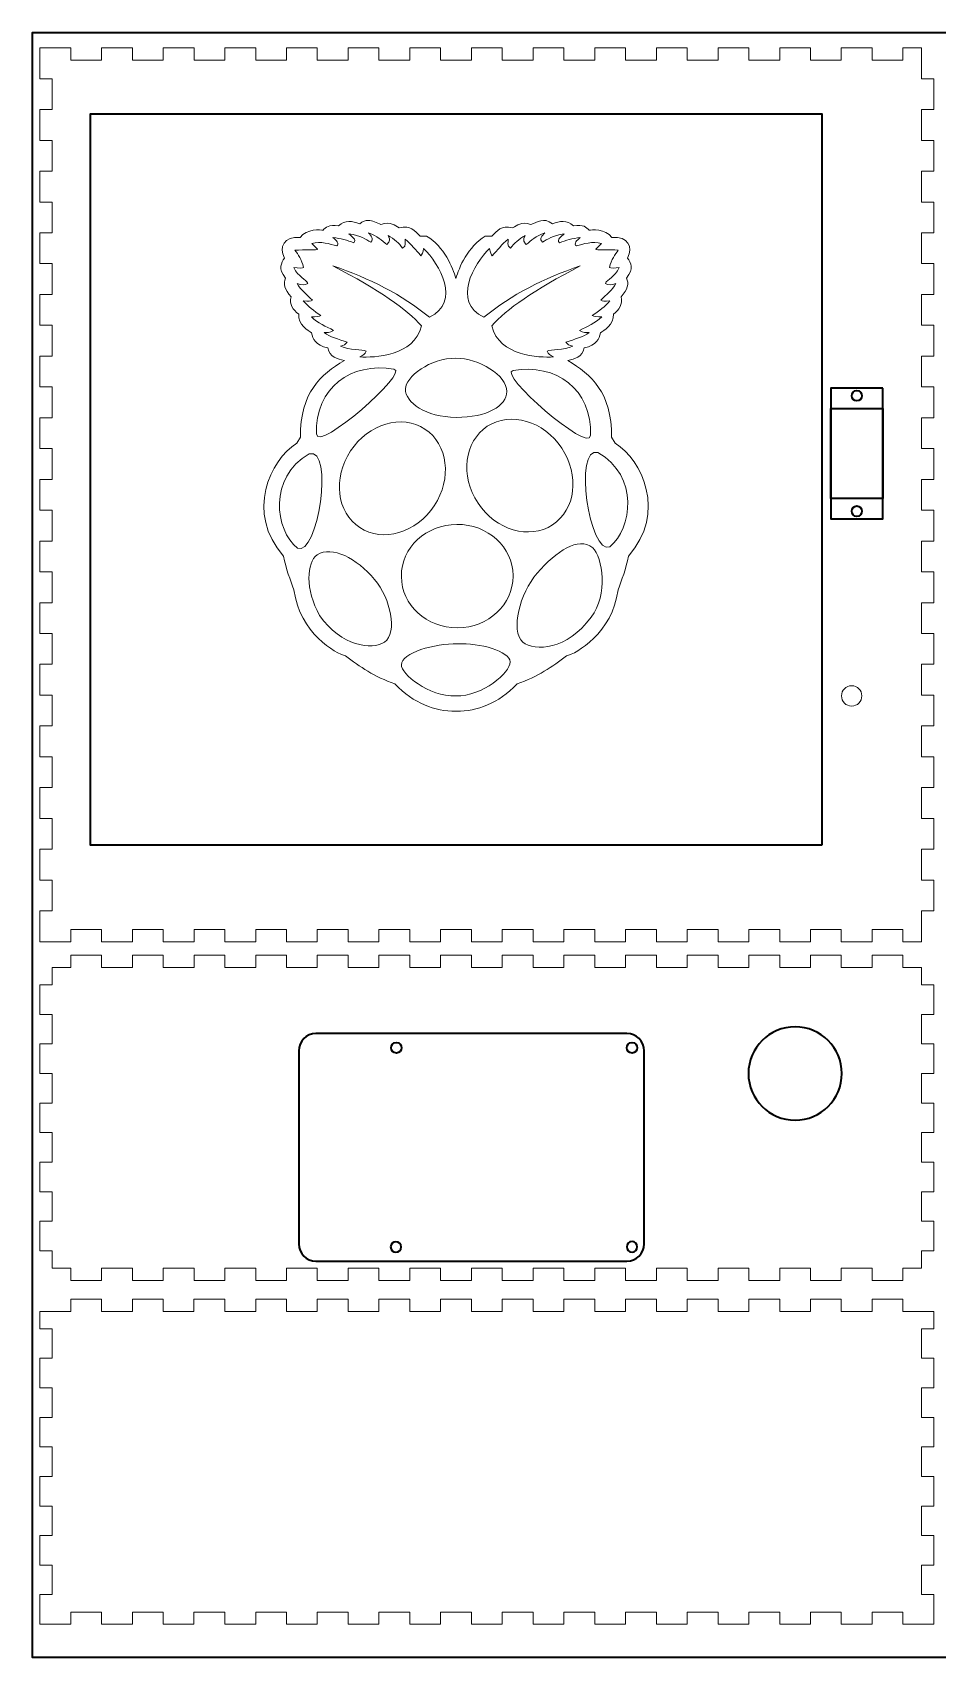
# Model space of a CAD drawing. Header units: inches. Extents: x 3 to 453, y -401 to -1.
# Drawn here: x 3 to 225.7, y -400.8 to -0.8 of the extents above; entities that cross this region are included whole.
import ezdxf

# ---------------------------------------------------------------- set-up
doc = ezdxf.new("R2010")
doc.units = ezdxf.units.IN
doc.header["$MEASUREMENT"] = 0
doc.layers.add('Layer 1', color=7, linetype='Continuous')

# ---------------------------------------------------------------- blocks, each defined once
blk = doc.blocks.new('block 3')
at = {"layer": 'Layer 1', "color": 1, "lineweight": 9}
for points, knots in [([(85.52, -47.01), (84.91, -47.03), (84.25, -47.25), (83.5, -47.84), (81.67, -47.14), (79.9, -46.89), (78.31, -48.33), (75.86, -48.01), (75.07, -48.67), (74.46, -49.43), (73.93, -49.41), (70.44, -48.88), (68.85, -51.25), (64.83, -50.79), (63.56, -53.63), (65, -56.27), (64.18, -57.54), (63.33, -58.79), (65.25, -61.21), (64.57, -62.55), (64.99, -64.02), (66.59, -65.79), (66.16, -67.68), (67, -69.02), (68.48, -70.06), (68.2, -72.65), (70.85, -74.16), (71.65, -74.7), (71.95, -76.21), (72.59, -77.63), (75.62, -78.42), (76.12, -80.68), (77.95, -81.06), (79.71, -81.53), (73.87, -84.93), (68.87, -89.39), (68.9, -100.34), (68.9, -100.34), (68.04, -101.86), (68.04, -101.86), (61.36, -105.93), (55.34, -119), (64.75, -129.63), (65.37, -132.96), (66.4, -135.35), (67.32, -137.99), (68.69, -148.65), (77.65, -153.63), (80.01, -154.23), (83.48, -156.86), (87.16, -159.37), (92.16, -161.12), (96.86, -165.98), (101.96, -167.82), (107.09, -167.82), (107.16, -167.82), (107.24, -167.82), (107.31, -167.82), (112.43, -167.82), (117.54, -165.97), (122.24, -161.12), (127.23, -159.37), (130.92, -156.86), (134.38, -154.23), (136.75, -153.63), (145.71, -148.65), (147.07, -137.99), (147.99, -135.35), (149.02, -132.96), (149.64, -129.63), (159.05, -119), (153.04, -105.92), (146.34, -101.86), (146.34, -101.86), (145.49, -100.34), (145.49, -100.34), (145.53, -89.39), (140.52, -84.93), (134.69, -81.53), (136.45, -81.06), (138.27, -80.67), (138.77, -78.42), (141.8, -77.64), (142.43, -76.21), (142.74, -74.7), (143.53, -74.17), (146.19, -72.65), (145.92, -70.06), (147.41, -69.02), (148.23, -67.68), (147.81, -65.79), (149.41, -64.02), (149.83, -62.55), (149.14, -61.21), (151.06, -58.79), (150.22, -57.53), (149.4, -56.27), (150.83, -53.61), (149.57, -50.79), (145.55, -51.25), (143.95, -48.88), (140.47, -49.41), (139.93, -49.43), (139.33, -48.66), (138.53, -48.01), (136.07, -48.33), (134.5, -46.89), (132.73, -47.14), (130.9, -47.84), (128.73, -46.13), (127.28, -47.51), (125.64, -48.02), (123.02, -47.16), (122.41, -48.34), (121.12, -48.82), (118.26, -48.21), (117.39, -49.53), (116.01, -50.92), (116.01, -50.92), (114.41, -50.89), (114.41, -50.89), (110.09, -53.43), (107.94, -58.62), (107.18, -61.29), (106.42, -58.62), (104.28, -53.44), (99.95, -50.89), (99.95, -50.89), (98.36, -50.92), (98.36, -50.92), (96.98, -49.53), (96.11, -48.21), (93.24, -48.82), (91.95, -48.34), (91.35, -47.16), (88.72, -48.02), (87.66, -47.67), (86.68, -46.96), (85.52, -47.01), (85.52, -47.01), (85.52, -47.01), (85.52, -47.01)], [0, 0, 0, 0, 1, 1, 1, 2, 2, 2, 3, 3, 3, 4, 4, 4, 5, 5, 5, 6, 6, 6, 7, 7, 7, 8, 8, 8, 9, 9, 9, 10, 10, 10, 11, 11, 11, 12, 12, 12, 13, 13, 13, 14, 14, 14, 15, 15, 15, 16, 16, 16, 17, 17, 17, 18, 18, 18, 19, 19, 19, 20, 20, 20, 21, 21, 21, 22, 22, 22, 23, 23, 23, 24, 24, 24, 25, 25, 25, 26, 26, 26, 27, 27, 27, 28, 28, 28, 29, 29, 29, 30, 30, 30, 31, 31, 31, 32, 32, 32, 33, 33, 33, 34, 34, 34, 35, 35, 35, 36, 36, 36, 37, 37, 37, 38, 38, 38, 39, 39, 39, 40, 40, 40, 41, 41, 41, 42, 42, 42, 43, 43, 43, 44, 44, 44, 45, 45, 45, 46, 46, 46, 47, 47, 47, 47]), ([(76.91, -58.21), (88.37, -64.12), (95.05, -68.91), (98.7, -72.98), (96.83, -80.48), (87.06, -80.82), (83.5, -80.61), (84.23, -80.27), (84.84, -79.87), (85.06, -79.24), (84.16, -78.6), (80.99, -79.17), (78.77, -77.93), (79.63, -77.75), (80.02, -77.58), (80.42, -76.95), (78.33, -76.28), (76.08, -75.7), (74.75, -74.6), (75.45, -74.62), (76.13, -74.76), (77.06, -74.11), (75.18, -73.1), (73.18, -72.29), (71.63, -70.76), (72.6, -70.73), (73.64, -70.74), (73.94, -70.39), (72.22, -69.32), (70.78, -68.14), (69.58, -66.85), (70.93, -67.01), (71.5, -66.87), (71.84, -66.64), (70.54, -65.31), (68.9, -64.18), (68.12, -62.55), (69.13, -62.9), (70.05, -63.03), (70.71, -62.52), (70.27, -61.52), (68.38, -60.94), (67.29, -58.61), (68.36, -58.71), (69.48, -58.85), (69.7, -58.61), (69.21, -56.6), (68.37, -55.48), (67.53, -54.31), (69.81, -54.27), (73.24, -54.32), (73.1, -54.13), (73.1, -54.13), (71.69, -52.69), (71.69, -52.69), (73.91, -52.09), (76.17, -52.79), (77.83, -53.3), (78.56, -52.71), (77.81, -51.98), (76.91, -51.22), (78.79, -51.47), (80.5, -51.91), (82.04, -52.51), (82.86, -51.76), (81.5, -51.01), (80.85, -50.28), (83.76, -50.83), (84.99, -51.61), (86.22, -52.38), (87.11, -51.53), (86.27, -50.81), (85.67, -50.07), (87.86, -50.88), (88.99, -51.93), (90.19, -52.97), (90.59, -52.42), (91.21, -52.02), (90.46, -50.7), (92.03, -51.6), (93.19, -52.66), (94.06, -53.84), (95.03, -53.23), (94.64, -52.39), (94.64, -51.62), (96.27, -52.94), (97.29, -54.34), (98.55, -55.7), (98.8, -55.51), (99.03, -54.89), (99.22, -53.9), (103.09, -57.65), (108.54, -67.09), (100.63, -70.83), (93.88, -65.29), (85.83, -61.24), (76.91, -58.21), (76.91, -58.21), (76.91, -58.21), (76.91, -58.21)], [0, 0, 0, 0, 1, 1, 1, 2, 2, 2, 3, 3, 3, 4, 4, 4, 5, 5, 5, 6, 6, 6, 7, 7, 7, 8, 8, 8, 9, 9, 9, 10, 10, 10, 11, 11, 11, 12, 12, 12, 13, 13, 13, 14, 14, 14, 15, 15, 15, 16, 16, 16, 17, 17, 17, 18, 18, 18, 19, 19, 19, 20, 20, 20, 21, 21, 21, 22, 22, 22, 23, 23, 23, 24, 24, 24, 25, 25, 25, 26, 26, 26, 27, 27, 27, 28, 28, 28, 29, 29, 29, 30, 30, 30, 31, 31, 31, 32, 32, 32, 33, 33, 33, 33]), ([(137.77, -58.21), (126.31, -64.12), (119.64, -68.91), (115.98, -72.98), (117.86, -80.48), (127.61, -80.82), (131.18, -80.61), (130.45, -80.27), (129.85, -79.87), (129.62, -79.24), (130.52, -78.6), (133.7, -79.17), (135.91, -77.93), (135.06, -77.75), (134.66, -77.58), (134.26, -76.95), (136.35, -76.28), (138.6, -75.7), (139.93, -74.6), (139.21, -74.62), (138.55, -74.76), (137.61, -74.11), (139.49, -73.1), (141.49, -72.29), (143.05, -70.76), (142.08, -70.73), (141.03, -70.74), (140.73, -70.39), (142.45, -69.32), (143.89, -68.14), (145.09, -66.85), (143.73, -67.01), (143.17, -66.87), (142.83, -66.64), (144.13, -65.31), (145.77, -64.18), (146.56, -62.55), (145.55, -62.9), (144.63, -63.03), (143.96, -62.52), (144.4, -61.52), (146.29, -60.94), (147.38, -58.61), (146.31, -58.71), (145.19, -58.85), (144.97, -58.61), (145.47, -56.6), (146.31, -55.48), (147.14, -54.3), (144.86, -54.28), (141.43, -54.32), (141.58, -54.13), (141.58, -54.13), (142.99, -52.69), (142.99, -52.69), (140.77, -52.09), (138.5, -52.79), (136.85, -53.3), (136.11, -52.71), (136.86, -51.98), (137.77, -51.23), (135.88, -51.48), (134.18, -51.91), (132.64, -52.5), (131.81, -51.77), (133.17, -51.01), (133.83, -50.28), (130.92, -50.84), (129.69, -51.61), (128.46, -52.38), (127.57, -51.53), (128.41, -50.81), (129.02, -50.07), (126.81, -50.89), (125.68, -51.94), (124.49, -52.97), (124.09, -52.43), (123.46, -52.02), (124.21, -50.71), (122.65, -51.61), (121.48, -52.66), (120.61, -53.85), (119.65, -53.24), (120.04, -52.4), (120.03, -51.63), (118.42, -52.94), (117.38, -54.34), (116.13, -55.7), (115.87, -55.52), (115.65, -54.89), (115.45, -53.9), (111.59, -57.65), (106.13, -67.1), (114.04, -70.84), (120.79, -65.29), (128.84, -61.24), (137.77, -58.21), (137.77, -58.21), (137.77, -58.21), (137.77, -58.21)], [0, 0, 0, 0, 1, 1, 1, 2, 2, 2, 3, 3, 3, 4, 4, 4, 5, 5, 5, 6, 6, 6, 7, 7, 7, 8, 8, 8, 9, 9, 9, 10, 10, 10, 11, 11, 11, 12, 12, 12, 13, 13, 13, 14, 14, 14, 15, 15, 15, 16, 16, 16, 17, 17, 17, 18, 18, 18, 19, 19, 19, 20, 20, 20, 21, 21, 21, 22, 22, 22, 23, 23, 23, 24, 24, 24, 25, 25, 25, 26, 26, 26, 27, 27, 27, 28, 28, 28, 29, 29, 29, 30, 30, 30, 31, 31, 31, 32, 32, 32, 33, 33, 33, 33]), ([(91.93, -83.64), (81.33, -81.84), (72.49, -88.15), (72.86, -99.65), (73.2, -104.06), (95.83, -84.29), (91.93, -83.64), (91.93, -83.64), (91.93, -83.64), (91.93, -83.64)], [0, 0, 0, 0, 1, 1, 1, 2, 2, 2, 3, 3, 3, 3]), ([(107.16, -80.95), (100.84, -80.78), (94.76, -85.65), (94.73, -88.47), (94.72, -91.9), (99.74, -95.41), (107.2, -95.5), (114.82, -95.56), (119.67, -92.69), (119.7, -89.15), (119.74, -85.14), (112.78, -80.9), (107.16, -80.95), (107.16, -80.95), (107.16, -80.95), (107.16, -80.95)], [0, 0, 0, 0, 1, 1, 1, 2, 2, 2, 3, 3, 3, 4, 4, 4, 5, 5, 5, 5]), ([(121.23, -83.97), (131.84, -82.18), (140.67, -88.47), (140.31, -99.98), (139.97, -104.4), (117.32, -84.63), (121.23, -83.97)], [0, 0, 0, 0, 1, 1, 1, 2, 2, 2, 2]), ([(99.54, -98.37), (105.23, -102.1), (106.26, -110.56), (101.84, -117.25), (97.41, -123.95), (89.21, -126.35), (83.52, -122.63), (83.52, -122.63), (83.52, -122.63), (83.52, -122.63), (77.82, -118.9), (76.8, -110.44), (81.22, -103.75), (85.64, -97.05), (93.86, -94.64), (99.54, -98.37), (99.54, -98.37), (99.54, -98.37), (99.54, -98.37)], [0, 0, 0, 0, 1, 1, 1, 2, 2, 2, 3, 3, 3, 4, 4, 4, 5, 5, 5, 6, 6, 6, 6]), ([(114.9, -97.7), (109.21, -101.43), (108.18, -109.89), (112.61, -116.58), (117.04, -123.28), (125.24, -125.69), (130.94, -121.95), (130.94, -121.95), (130.94, -121.95), (130.94, -121.95), (136.63, -118.22), (137.66, -109.77), (133.23, -103.08), (128.81, -96.37), (120.6, -93.97), (114.9, -97.7), (114.9, -97.7), (114.9, -97.7), (114.9, -97.7)], [0, 0, 0, 0, 1, 1, 1, 2, 2, 2, 3, 3, 3, 4, 4, 4, 5, 5, 5, 6, 6, 6, 6]), ([(71.09, -104.47), (77.24, -102.82), (73.17, -129.9), (68.16, -127.68), (62.66, -123.25), (60.89, -110.3), (71.09, -104.47)], [0, 0, 0, 0, 1, 1, 1, 2, 2, 2, 2]), ([(142.12, -104.14), (135.97, -102.49), (140.05, -129.57), (145.05, -127.34), (150.55, -122.92), (152.32, -109.96), (142.12, -104.14), (142.12, -104.14), (142.12, -104.14), (142.12, -104.14)], [0, 0, 0, 0, 1, 1, 1, 2, 2, 2, 3, 3, 3, 3]), ([(121.23, -134.57), (121.27, -141.56), (115.15, -147.27), (107.57, -147.3), (99.98, -147.34), (93.79, -141.7), (93.75, -134.7), (93.75, -134.66), (93.75, -134.61), (93.75, -134.57), (93.71, -127.57), (99.83, -121.87), (107.42, -121.84), (115.01, -121.8), (121.19, -127.44), (121.23, -134.44), (121.23, -134.48), (121.23, -134.53), (121.23, -134.57)], [0, 0, 0, 0, 1, 1, 1, 2, 2, 2, 3, 3, 3, 4, 4, 4, 5, 5, 5, 6, 6, 6, 6]), ([(87.16, -135.37), (91.1, -140.1), (92.88, -148.42), (89.61, -150.87), (86.51, -152.74), (78.97, -151.96), (73.62, -144.27), (70, -137.81), (70.47, -131.25), (73, -129.32), (76.79, -127.02), (82.65, -130.13), (87.16, -135.37), (87.16, -135.37), (87.16, -135.37), (87.16, -135.37)], [0, 0, 0, 0, 1, 1, 1, 2, 2, 2, 3, 3, 3, 4, 4, 4, 5, 5, 5, 5]), ([(127.15, -133.86), (122.9, -138.85), (120.53, -147.92), (123.64, -150.85), (126.6, -153.13), (134.56, -152.81), (140.44, -144.65), (144.72, -139.17), (143.29, -130.02), (140.85, -127.59), (137.21, -124.78), (132.02, -128.37), (127.15, -133.86), (127.15, -133.86), (127.15, -133.86), (127.15, -133.86)], [0, 0, 0, 0, 1, 1, 1, 2, 2, 2, 3, 3, 3, 4, 4, 4, 5, 5, 5, 5]), ([(107.55, -151.24), (113.07, -151), (120.47, -153.02), (120.49, -155.7), (120.59, -158.3), (113.77, -164.17), (107.18, -164.06), (100.36, -164.36), (93.67, -158.47), (93.75, -156.43), (93.65, -153.44), (102.07, -151.1), (107.55, -151.24), (107.55, -151.24), (107.55, -151.24), (107.55, -151.24)], [0, 0, 0, 0, 1, 1, 1, 2, 2, 2, 3, 3, 3, 4, 4, 4, 5, 5, 5, 5])]:
    blk.add_open_spline(points, degree=3, knots=knots, dxfattribs=at)
blk = doc.blocks.new('block 2')
at = {"layer": 'Layer 1', "color": 7, "lineweight": 35}
blk.add_lwpolyline([(197.2, -200.76), (17.2, -200.76), (17.2, -20.76), (197.2, -20.76), (197.2, -200.76)], dxfattribs=at)
at = {"layer": 'Layer 1'}
blk.add_blockref('block 3', (0, 0), dxfattribs=at)

msp = doc.modelspace()

# ---------------------------------------------------------------- linework, layer by layer
at = {"layer": 'Layer 1', "color": 7, "lineweight": 35}
msp.add_lwpolyline([(452.97, -400.76), (2.97, -400.76), (2.97, -0.76), (452.97, -0.76), (452.97, -400.76)], dxfattribs=at)
at = {"layer": 'Layer 1', "lineweight": 0}
for points in [[(4.78, -4.55), (12.37, -4.55)], [(4.78, -12.14), (4.78, -4.55)], [(12.37, -4.55), (12.37, -7.55)], [(12.37, -7.55), (19.96, -7.55)], [(19.96, -4.55), (19.96, -7.55)], [(19.96, -4.55), (27.54, -4.55)], [(27.54, -4.55), (27.54, -7.55)], [(27.54, -7.55), (35.13, -7.55)], [(35.13, -4.55), (35.13, -7.55)], [(35.13, -4.55), (42.72, -4.55)], [(42.72, -4.55), (42.72, -7.55)], [(42.72, -7.55), (50.3, -7.55)], [(50.3, -4.55), (50.3, -7.55)], [(50.3, -4.55), (57.89, -4.55)], [(57.89, -4.55), (57.89, -7.55)], [(57.89, -7.55), (65.47, -7.55)], [(65.47, -4.55), (65.47, -7.55)], [(65.47, -4.55), (73.06, -4.55)], [(73.06, -4.55), (73.06, -7.55)], [(73.06, -7.55), (80.65, -7.55)], [(80.65, -4.55), (80.65, -7.55)], [(80.65, -4.55), (88.23, -4.55)], [(88.23, -4.55), (88.23, -7.55)], [(88.23, -7.55), (95.82, -7.55)], [(95.82, -4.55), (95.82, -7.55)], [(95.82, -4.55), (103.4, -4.55)], [(103.4, -4.55), (103.4, -7.55)], [(103.4, -7.55), (110.99, -7.55)], [(110.99, -4.55), (110.99, -7.55)], [(110.99, -4.55), (118.58, -4.55)], [(118.58, -4.55), (118.58, -7.55)], [(118.58, -7.55), (126.16, -7.55)], [(126.16, -4.55), (126.16, -7.55)], [(126.16, -4.55), (133.75, -4.55)], [(133.75, -4.55), (133.75, -7.55)], [(133.75, -7.55), (141.34, -7.55)], [(141.34, -4.55), (141.34, -7.55)], [(141.34, -4.55), (148.92, -4.55)], [(148.92, -4.55), (148.92, -7.55)], [(148.92, -7.55), (156.51, -7.55)], [(156.51, -4.55), (156.51, -7.55)], [(156.51, -4.55), (164.09, -4.55)], [(164.09, -4.55), (164.09, -7.55)], [(164.09, -7.55), (171.68, -7.55)], [(171.68, -4.55), (171.68, -7.55)], [(171.68, -4.55), (179.27, -4.55)], [(179.27, -4.55), (179.27, -7.55)], [(179.27, -7.55), (186.85, -7.55)], [(186.85, -4.55), (186.85, -7.55)], [(186.85, -4.55), (194.44, -4.55)], [(194.44, -4.55), (194.44, -7.55)], [(194.44, -7.55), (202.02, -7.55)], [(202.02, -4.55), (202.02, -7.55)], [(202.02, -4.55), (209.61, -4.55)], [(209.61, -4.55), (209.61, -7.55)], [(209.61, -7.55), (217.2, -7.55)], [(217.2, -4.55), (217.2, -7.55)], [(217.2, -4.55), (221.78, -4.55)], [(221.78, -12.14), (221.78, -4.55)], [(7.78, -12.14), (4.78, -12.14)], [(7.78, -19.73), (7.78, -12.14)], [(224.78, -12.14), (221.78, -12.14)], [(224.78, -19.73), (224.78, -12.14)], [(4.78, -27.31), (4.78, -19.73)], [(7.78, -19.73), (4.78, -19.73)], [(221.78, -27.31), (221.78, -19.73)], [(224.78, -19.73), (221.78, -19.73)], [(7.78, -27.31), (4.78, -27.31)], [(7.78, -34.9), (7.78, -27.31)], [(224.78, -27.31), (221.78, -27.31)], [(224.78, -34.9), (224.78, -27.31)], [(4.78, -42.49), (4.78, -34.9)], [(7.78, -34.9), (4.78, -34.9)], [(221.78, -42.49), (221.78, -34.9)], [(224.78, -34.9), (221.78, -34.9)], [(7.78, -42.49), (4.78, -42.49)], [(7.78, -50.07), (7.78, -42.49)], [(224.78, -42.49), (221.78, -42.49)], [(224.78, -50.07), (224.78, -42.49)], [(4.78, -57.66), (4.78, -50.07)], [(7.78, -50.07), (4.78, -50.07)], [(221.78, -57.66), (221.78, -50.07)], [(224.78, -50.07), (221.78, -50.07)], [(7.78, -57.66), (4.78, -57.66)], [(7.78, -65.24), (7.78, -57.66)], [(224.78, -57.66), (221.78, -57.66)], [(224.78, -65.24), (224.78, -57.66)], [(4.78, -72.83), (4.78, -65.24)], [(7.78, -65.24), (4.78, -65.24)], [(221.78, -72.83), (221.78, -65.24)], [(224.78, -65.24), (221.78, -65.24)], [(7.78, -72.83), (4.78, -72.83)], [(7.78, -80.42), (7.78, -72.83)], [(224.78, -72.83), (221.78, -72.83)], [(224.78, -80.42), (224.78, -72.83)], [(4.78, -88), (4.78, -80.42)], [(7.78, -80.42), (4.78, -80.42)], [(221.78, -88), (221.78, -80.42)], [(224.78, -80.42), (221.78, -80.42)], [(7.78, -88), (4.78, -88)], [(7.78, -95.59), (7.78, -88)], [(224.78, -88), (221.78, -88)], [(224.78, -95.59), (224.78, -88)], [(4.78, -103.18), (4.78, -95.59)], [(7.78, -95.59), (4.78, -95.59)], [(221.78, -103.18), (221.78, -95.59)], [(224.78, -95.59), (221.78, -95.59)], [(7.78, -103.18), (4.78, -103.18)], [(7.78, -110.76), (7.78, -103.18)], [(224.78, -103.18), (221.78, -103.18)], [(224.78, -110.76), (224.78, -103.18)], [(4.78, -118.35), (4.78, -110.76)], [(7.78, -110.76), (4.78, -110.76)], [(221.78, -118.35), (221.78, -110.76)], [(224.78, -110.76), (221.78, -110.76)], [(7.78, -118.35), (4.78, -118.35)], [(7.78, -125.93), (7.78, -118.35)], [(224.78, -118.35), (221.78, -118.35)], [(224.78, -125.93), (224.78, -118.35)], [(4.78, -133.52), (4.78, -125.93)], [(7.78, -125.93), (4.78, -125.93)], [(221.78, -133.52), (221.78, -125.93)], [(224.78, -125.93), (221.78, -125.93)], [(7.78, -133.52), (4.78, -133.52)], [(7.78, -141.11), (7.78, -133.52)], [(224.78, -133.52), (221.78, -133.52)], [(224.78, -141.11), (224.78, -133.52)], [(4.78, -148.69), (4.78, -141.11)], [(7.78, -141.11), (4.78, -141.11)], [(221.78, -148.69), (221.78, -141.11)], [(224.78, -141.11), (221.78, -141.11)], [(7.78, -148.69), (4.78, -148.69)], [(7.78, -156.28), (7.78, -148.69)], [(224.78, -148.69), (221.78, -148.69)], [(224.78, -156.28), (224.78, -148.69)], [(4.78, -163.86), (4.78, -156.28)], [(7.78, -156.28), (4.78, -156.28)], [(221.78, -163.86), (221.78, -156.28)], [(224.78, -156.28), (221.78, -156.28)], [(7.78, -163.86), (4.78, -163.86)], [(7.78, -171.45), (7.78, -163.86)], [(224.78, -163.86), (221.78, -163.86)], [(224.78, -171.45), (224.78, -163.86)], [(4.78, -179.04), (4.78, -171.45)], [(7.78, -171.45), (4.78, -171.45)], [(221.78, -179.04), (221.78, -171.45)], [(224.78, -171.45), (221.78, -171.45)], [(7.78, -179.04), (4.78, -179.04)], [(7.78, -186.62), (7.78, -179.04)], [(224.78, -179.04), (221.78, -179.04)], [(224.78, -186.62), (224.78, -179.04)], [(4.78, -194.21), (4.78, -186.62)], [(7.78, -186.62), (4.78, -186.62)], [(221.78, -194.21), (221.78, -186.62)], [(224.78, -186.62), (221.78, -186.62)], [(7.78, -194.21), (4.78, -194.21)], [(7.78, -201.79), (7.78, -194.21)], [(224.78, -194.21), (221.78, -194.21)], [(224.78, -201.79), (224.78, -194.21)], [(4.78, -209.38), (4.78, -201.79)], [(7.78, -201.79), (4.78, -201.79)], [(221.78, -209.38), (221.78, -201.79)], [(224.78, -201.79), (221.78, -201.79)], [(7.78, -209.38), (4.78, -209.38)], [(7.78, -216.97), (7.78, -209.38)], [(224.78, -209.38), (221.78, -209.38)], [(224.78, -216.97), (224.78, -209.38)], [(4.78, -224.56), (4.78, -216.97)], [(7.78, -216.97), (4.78, -216.97)], [(221.78, -224.56), (221.78, -216.97)], [(224.78, -216.97), (221.78, -216.97)], [(12.37, -221.55), (12.37, -224.56)], [(12.37, -221.55), (19.96, -221.55)], [(19.96, -221.55), (19.96, -224.56)], [(27.54, -221.55), (27.54, -224.56)], [(27.54, -221.55), (35.13, -221.55)], [(35.13, -221.55), (35.13, -224.56)], [(42.72, -221.55), (42.72, -224.56)], [(42.72, -221.55), (50.3, -221.55)], [(50.3, -221.55), (50.3, -224.56)], [(57.89, -221.55), (57.89, -224.56)], [(57.89, -221.55), (65.47, -221.55)], [(65.47, -221.55), (65.47, -224.56)], [(73.06, -221.55), (73.06, -224.56)], [(73.06, -221.55), (80.65, -221.55)], [(80.65, -221.55), (80.65, -224.56)], [(88.23, -221.55), (88.23, -224.56)], [(88.23, -221.55), (95.82, -221.55)], [(95.82, -221.55), (95.82, -224.56)], [(103.4, -221.55), (103.4, -224.56)], [(103.4, -221.55), (110.99, -221.55)], [(110.99, -221.55), (110.99, -224.56)], [(118.58, -221.55), (118.58, -224.56)], [(118.58, -221.55), (126.16, -221.55)], [(126.16, -221.55), (126.16, -224.56)], [(133.75, -221.55), (133.75, -224.56)], [(133.75, -221.55), (141.34, -221.55)], [(141.34, -221.55), (141.34, -224.56)], [(148.92, -221.55), (148.92, -224.56)], [(148.92, -221.55), (156.51, -221.55)], [(156.51, -221.55), (156.51, -224.56)], [(164.09, -221.55), (164.09, -224.56)], [(164.09, -221.55), (171.68, -221.55)], [(171.68, -221.55), (171.68, -224.56)], [(179.27, -221.55), (179.27, -224.56)], [(179.27, -221.55), (186.85, -221.55)], [(186.85, -221.55), (186.85, -224.56)], [(194.44, -221.55), (194.44, -224.56)], [(194.44, -221.55), (202.02, -221.55)], [(202.02, -221.55), (202.02, -224.56)], [(209.61, -221.55), (209.61, -224.56)], [(209.61, -221.55), (217.2, -221.55)], [(217.2, -221.55), (217.2, -224.56)], [(4.78, -224.56), (12.37, -224.56)], [(12.37, -227.91), (12.37, -230.91)], [(12.37, -227.91), (19.96, -227.91)], [(19.96, -224.56), (27.54, -224.56)], [(19.96, -227.91), (19.96, -230.91)], [(27.54, -227.91), (27.54, -230.91)], [(27.54, -227.91), (35.13, -227.91)], [(35.13, -224.56), (42.72, -224.56)], [(35.13, -227.91), (35.13, -230.91)], [(42.72, -227.91), (42.72, -230.91)], [(42.72, -227.91), (50.3, -227.91)], [(50.3, -224.56), (57.89, -224.56)], [(50.3, -227.91), (50.3, -230.91)], [(57.89, -227.91), (57.89, -230.91)], [(57.89, -227.91), (65.47, -227.91)], [(65.47, -224.56), (73.06, -224.56)], [(65.47, -227.91), (65.47, -230.91)], [(73.06, -227.91), (73.06, -230.91)], [(73.06, -227.91), (80.65, -227.91)], [(80.65, -224.56), (88.23, -224.56)], [(80.65, -227.91), (80.65, -230.91)], [(88.23, -227.91), (88.23, -230.91)], [(88.23, -227.91), (95.82, -227.91)], [(95.82, -224.56), (103.4, -224.56)], [(95.82, -227.91), (95.82, -230.91)], [(103.4, -227.91), (103.4, -230.91)], [(103.4, -227.91), (110.99, -227.91)], [(110.99, -224.56), (118.58, -224.56)], [(110.99, -227.91), (110.99, -230.91)], [(118.58, -227.91), (118.58, -230.91)], [(118.58, -227.91), (126.16, -227.91)], [(126.16, -224.56), (133.75, -224.56)], [(126.16, -227.91), (126.16, -230.91)], [(133.75, -227.91), (133.75, -230.91)], [(133.75, -227.91), (141.34, -227.91)], [(141.34, -224.56), (148.92, -224.56)], [(141.34, -227.91), (141.34, -230.91)], [(148.92, -227.91), (148.92, -230.91)], [(148.92, -227.91), (156.51, -227.91)], [(156.51, -224.56), (164.09, -224.56)], [(156.51, -227.91), (156.51, -230.91)], [(164.09, -227.91), (164.09, -230.91)], [(164.09, -227.91), (171.68, -227.91)], [(171.68, -224.56), (179.27, -224.56)], [(171.68, -227.91), (171.68, -230.91)], [(179.27, -227.91), (179.27, -230.91)], [(179.27, -227.91), (186.85, -227.91)], [(186.85, -224.56), (194.44, -224.56)], [(186.85, -227.91), (186.85, -230.91)], [(194.44, -227.91), (194.44, -230.91)], [(194.44, -227.91), (202.02, -227.91)], [(202.02, -224.56), (209.61, -224.56)], [(202.02, -227.91), (202.02, -230.91)], [(209.61, -227.91), (209.61, -230.91)], [(209.61, -227.91), (217.2, -227.91)], [(217.2, -224.56), (221.78, -224.56)], [(217.2, -227.91), (217.2, -230.91)], [(7.78, -230.91), (12.37, -230.91)], [(7.78, -235.19), (7.78, -230.91)], [(19.96, -230.91), (27.54, -230.91)], [(35.13, -230.91), (42.72, -230.91)], [(50.3, -230.91), (57.89, -230.91)], [(65.47, -230.91), (73.06, -230.91)], [(80.65, -230.91), (88.23, -230.91)], [(95.82, -230.91), (103.4, -230.91)], [(110.99, -230.91), (118.58, -230.91)], [(126.16, -230.91), (133.75, -230.91)], [(141.34, -230.91), (148.92, -230.91)], [(156.51, -230.91), (164.09, -230.91)], [(171.68, -230.91), (179.27, -230.91)], [(186.85, -230.91), (194.44, -230.91)], [(202.02, -230.91), (209.61, -230.91)], [(217.2, -230.91), (221.78, -230.91)], [(221.78, -235.19), (221.78, -230.91)], [(4.78, -242.46), (4.78, -235.19)], [(7.78, -235.19), (4.78, -235.19)], [(224.78, -235.19), (221.78, -235.19)], [(224.78, -242.46), (224.78, -235.19)], [(7.78, -242.46), (4.78, -242.46)], [(7.78, -249.73), (7.78, -242.46)], [(221.78, -249.73), (221.78, -242.46)], [(224.78, -242.46), (221.78, -242.46)], [(4.78, -257.01), (4.78, -249.73)], [(7.78, -249.73), (4.78, -249.73)], [(224.78, -249.73), (221.78, -249.73)], [(224.78, -257.01), (224.78, -249.73)], [(7.78, -257.01), (4.78, -257.01)], [(7.78, -264.28), (7.78, -257.01)], [(221.78, -264.28), (221.78, -257.01)], [(224.78, -257.01), (221.78, -257.01)], [(4.78, -271.55), (4.78, -264.28)], [(7.78, -264.28), (4.78, -264.28)], [(224.78, -264.28), (221.78, -264.28)], [(224.78, -271.55), (224.78, -264.28)], [(7.78, -271.55), (4.78, -271.55)], [(7.78, -278.82), (7.78, -271.55)], [(221.78, -278.82), (221.78, -271.55)], [(224.78, -271.55), (221.78, -271.55)], [(4.78, -286.1), (4.78, -278.82)], [(7.78, -278.82), (4.78, -278.82)], [(224.78, -278.82), (221.78, -278.82)], [(224.78, -286.1), (224.78, -278.82)], [(7.78, -286.1), (4.78, -286.1)], [(7.78, -293.37), (7.78, -286.1)], [(221.78, -293.37), (221.78, -286.1)], [(224.78, -286.1), (221.78, -286.1)], [(4.78, -300.64), (4.78, -293.37)], [(7.78, -293.37), (4.78, -293.37)], [(224.78, -293.37), (221.78, -293.37)], [(224.78, -300.64), (224.78, -293.37)], [(7.78, -300.64), (4.78, -300.64)], [(7.78, -304.91), (7.78, -300.64)], [(221.78, -304.91), (221.78, -300.64)], [(224.78, -300.64), (221.78, -300.64)], [(7.78, -304.91), (12.37, -304.91)], [(12.37, -304.91), (12.37, -307.92)], [(12.37, -307.92), (19.96, -307.92)], [(19.96, -304.91), (19.96, -307.92)], [(19.96, -304.91), (27.54, -304.91)], [(27.54, -304.91), (27.54, -307.92)], [(27.54, -307.92), (35.13, -307.92)], [(35.13, -304.91), (35.13, -307.92)], [(35.13, -304.91), (42.72, -304.91)], [(42.72, -304.91), (42.72, -307.92)], [(42.72, -307.92), (50.3, -307.92)], [(50.3, -304.91), (50.3, -307.92)], [(50.3, -304.91), (57.89, -304.91)], [(57.89, -304.91), (57.89, -307.92)], [(57.89, -307.92), (65.47, -307.92)], [(65.47, -304.91), (65.47, -307.92)], [(65.47, -304.91), (73.06, -304.91)], [(73.06, -304.91), (73.06, -307.92)], [(73.06, -307.92), (80.65, -307.92)], [(80.65, -304.91), (80.65, -307.92)], [(80.65, -304.91), (88.23, -304.91)], [(88.23, -304.91), (88.23, -307.92)], [(88.23, -307.92), (95.82, -307.92)], [(95.82, -304.91), (95.82, -307.92)], [(95.82, -304.91), (103.4, -304.91)], [(103.4, -304.91), (103.4, -307.92)], [(103.4, -307.92), (110.99, -307.92)], [(110.99, -304.91), (110.99, -307.92)], [(110.99, -304.91), (118.58, -304.91)], [(118.58, -304.91), (118.58, -307.92)], [(118.58, -307.92), (126.16, -307.92)], [(126.16, -304.91), (126.16, -307.92)], [(126.16, -304.91), (133.75, -304.91)], [(133.75, -304.91), (133.75, -307.92)], [(133.75, -307.92), (141.34, -307.92)], [(141.34, -304.91), (141.34, -307.92)], [(141.34, -304.91), (148.92, -304.91)], [(148.92, -304.91), (148.92, -307.92)], [(148.92, -307.92), (156.51, -307.92)], [(156.51, -304.91), (156.51, -307.92)], [(156.51, -304.91), (164.09, -304.91)], [(164.09, -304.91), (164.09, -307.92)], [(164.09, -307.92), (171.68, -307.92)], [(171.68, -304.91), (171.68, -307.92)], [(171.68, -304.91), (179.27, -304.91)], [(179.27, -304.91), (179.27, -307.92)], [(179.27, -307.92), (186.85, -307.92)], [(186.85, -304.91), (186.85, -307.92)], [(186.85, -304.91), (194.44, -304.91)], [(194.44, -304.91), (194.44, -307.92)], [(194.44, -307.92), (202.02, -307.92)], [(202.02, -304.91), (202.02, -307.92)], [(202.02, -304.91), (209.61, -304.91)], [(209.61, -304.91), (209.61, -307.92)], [(209.61, -307.92), (217.2, -307.92)], [(217.2, -304.91), (217.2, -307.92)], [(217.2, -304.91), (221.78, -304.91)], [(4.78, -319.83), (4.78, -315.56)], [(12.37, -315.56), (4.78, -315.56)], [(19.95, -312.56), (12.37, -312.56)], [(12.37, -312.56), (12.37, -315.56)], [(19.95, -312.56), (19.95, -315.56)], [(27.54, -315.56), (19.95, -315.56)], [(35.13, -312.56), (27.54, -312.56)], [(27.54, -312.56), (27.54, -315.56)], [(35.13, -312.56), (35.13, -315.56)], [(42.71, -315.56), (35.13, -315.56)], [(50.3, -312.56), (42.71, -312.56)], [(42.71, -312.56), (42.71, -315.56)], [(50.3, -312.56), (50.3, -315.56)], [(57.89, -315.56), (50.3, -315.56)], [(65.47, -312.56), (57.89, -312.56)], [(57.89, -312.56), (57.89, -315.56)], [(65.47, -312.56), (65.47, -315.56)], [(73.06, -315.56), (65.47, -315.56)], [(80.64, -312.56), (73.06, -312.56)], [(73.06, -312.56), (73.06, -315.56)], [(80.64, -312.56), (80.64, -315.56)], [(88.23, -315.56), (80.64, -315.56)], [(95.82, -312.56), (88.23, -312.56)], [(88.23, -312.56), (88.23, -315.56)], [(95.82, -312.56), (95.82, -315.56)], [(103.4, -315.56), (95.82, -315.56)], [(110.99, -312.56), (103.4, -312.56)], [(103.4, -312.56), (103.4, -315.56)], [(110.99, -312.56), (110.99, -315.56)], [(118.58, -315.56), (110.99, -315.56)], [(126.16, -312.56), (118.58, -312.56)], [(118.58, -312.56), (118.58, -315.56)], [(126.16, -312.56), (126.16, -315.56)], [(133.75, -315.56), (126.16, -315.56)], [(141.34, -312.56), (133.75, -312.56)], [(133.75, -312.56), (133.75, -315.56)], [(141.34, -312.56), (141.34, -315.56)], [(148.92, -315.56), (141.34, -315.56)], [(156.51, -312.56), (148.92, -312.56)], [(148.92, -312.56), (148.92, -315.56)], [(156.51, -312.56), (156.51, -315.56)], [(164.09, -315.56), (156.51, -315.56)], [(171.68, -312.56), (164.09, -312.56)], [(164.09, -312.56), (164.09, -315.56)], [(171.68, -312.56), (171.68, -315.56)], [(179.27, -315.56), (171.68, -315.56)], [(186.85, -312.56), (179.27, -312.56)], [(179.27, -312.56), (179.27, -315.56)], [(186.85, -312.56), (186.85, -315.56)], [(194.44, -315.56), (186.85, -315.56)], [(202.02, -312.56), (194.44, -312.56)], [(194.44, -312.56), (194.44, -315.56)], [(202.02, -312.56), (202.02, -315.56)], [(209.61, -315.56), (202.02, -315.56)], [(217.2, -312.56), (209.61, -312.56)], [(209.61, -312.56), (209.61, -315.56)], [(217.2, -312.56), (217.2, -315.56)], [(224.78, -315.56), (217.2, -315.56)], [(224.78, -319.83), (224.78, -315.56)], [(4.78, -319.83), (7.78, -319.83)], [(7.78, -327.11), (7.78, -319.83)], [(221.78, -327.11), (221.78, -319.83)], [(221.78, -319.83), (224.78, -319.83)], [(4.78, -334.38), (4.78, -327.11)], [(4.78, -327.11), (7.78, -327.11)], [(221.78, -327.11), (224.78, -327.11)], [(224.78, -334.38), (224.78, -327.11)], [(4.78, -334.38), (7.78, -334.38)], [(7.78, -341.65), (7.78, -334.38)], [(221.78, -341.65), (221.78, -334.38)], [(221.78, -334.38), (224.78, -334.38)], [(4.78, -348.92), (4.78, -341.65)], [(4.78, -341.65), (7.78, -341.65)], [(221.78, -341.65), (224.78, -341.65)], [(224.78, -348.92), (224.78, -341.65)], [(4.78, -348.92), (7.78, -348.92)], [(7.78, -356.2), (7.78, -348.92)], [(221.78, -356.2), (221.78, -348.92)], [(221.78, -348.92), (224.78, -348.92)], [(4.78, -363.47), (4.78, -356.2)], [(4.78, -356.2), (7.78, -356.2)], [(221.78, -356.2), (224.78, -356.2)], [(224.78, -363.47), (224.78, -356.2)], [(4.78, -363.47), (7.78, -363.47)], [(7.78, -370.74), (7.78, -363.47)], [(221.78, -370.74), (221.78, -363.47)], [(221.78, -363.47), (224.78, -363.47)], [(4.78, -378.02), (4.78, -370.74)], [(4.78, -370.74), (7.78, -370.74)], [(221.78, -370.74), (224.78, -370.74)], [(224.78, -378.02), (224.78, -370.74)], [(4.78, -378.02), (7.78, -378.02)], [(7.78, -385.29), (7.78, -378.02)], [(221.78, -385.29), (221.78, -378.02)], [(221.78, -378.02), (224.78, -378.02)], [(4.78, -392.56), (4.78, -385.29)], [(4.78, -385.29), (7.78, -385.29)], [(221.78, -385.29), (224.78, -385.29)], [(224.78, -392.56), (224.78, -385.29)], [(19.95, -389.56), (12.37, -389.56)], [(12.37, -389.56), (12.37, -392.56)], [(19.95, -389.56), (19.95, -392.56)], [(35.13, -389.56), (27.54, -389.56)], [(27.54, -389.56), (27.54, -392.56)], [(35.13, -389.56), (35.13, -392.56)], [(50.3, -389.56), (42.71, -389.56)], [(42.71, -389.56), (42.71, -392.56)], [(50.3, -389.56), (50.3, -392.56)], [(65.47, -389.56), (57.89, -389.56)], [(57.89, -389.56), (57.89, -392.56)], [(65.47, -389.56), (65.47, -392.56)], [(80.64, -389.56), (73.06, -389.56)], [(73.06, -389.56), (73.06, -392.56)], [(80.64, -389.56), (80.64, -392.56)], [(95.82, -389.56), (88.23, -389.56)], [(88.23, -389.56), (88.23, -392.56)], [(95.82, -389.56), (95.82, -392.56)], [(110.99, -389.56), (103.4, -389.56)], [(103.4, -389.56), (103.4, -392.56)], [(110.99, -389.56), (110.99, -392.56)], [(126.16, -389.56), (118.58, -389.56)], [(118.58, -389.56), (118.58, -392.56)], [(126.16, -389.56), (126.16, -392.56)], [(141.34, -389.56), (133.75, -389.56)], [(133.75, -389.56), (133.75, -392.56)], [(141.34, -389.56), (141.34, -392.56)], [(156.51, -389.56), (148.92, -389.56)], [(148.92, -389.56), (148.92, -392.56)], [(156.51, -389.56), (156.51, -392.56)], [(171.68, -389.56), (164.09, -389.56)], [(164.09, -389.56), (164.09, -392.56)], [(171.68, -389.56), (171.68, -392.56)], [(186.85, -389.56), (179.27, -389.56)], [(179.27, -389.56), (179.27, -392.56)], [(186.85, -389.56), (186.85, -392.56)], [(202.02, -389.56), (194.44, -389.56)], [(194.44, -389.56), (194.44, -392.56)], [(202.02, -389.56), (202.02, -392.56)], [(217.2, -389.56), (209.61, -389.56)], [(209.61, -389.56), (209.61, -392.56)], [(217.2, -389.56), (217.2, -392.56)], [(12.37, -392.56), (4.78, -392.56)], [(27.54, -392.56), (19.95, -392.56)], [(42.71, -392.56), (35.13, -392.56)], [(57.89, -392.56), (50.3, -392.56)], [(73.06, -392.56), (65.47, -392.56)], [(88.23, -392.56), (80.64, -392.56)], [(103.4, -392.56), (95.82, -392.56)], [(118.58, -392.56), (110.99, -392.56)], [(133.75, -392.56), (126.16, -392.56)], [(148.92, -392.56), (141.34, -392.56)], [(164.09, -392.56), (156.51, -392.56)], [(179.27, -392.56), (171.68, -392.56)], [(194.44, -392.56), (186.85, -392.56)], [(209.61, -392.56), (202.02, -392.56)], [(224.78, -392.56), (217.2, -392.56)]]:
    msp.add_lwpolyline(points, dxfattribs=at)
at = {"layer": 'Layer 1', "color": 1, "lineweight": 35}
msp.add_lwpolyline([(212.22, -88.3), (199.42, -88.3), (199.42, -120.5), (212.22, -120.5), (212.22, -88.3)], dxfattribs=at)
at = {"layer": 'Layer 1', "color": 250, "lineweight": 35}
msp.add_lwpolyline([(212.22, -115.5), (199.42, -115.5), (199.42, -93.3), (212.22, -93.3), (212.22, -115.5)], dxfattribs=at)
for points in [[(207.07, -90.17), (207.07, -89.45), (206.51, -88.88), (205.82, -88.88), (205.13, -88.88), (204.57, -89.45), (204.57, -90.17), (204.57, -90.88), (205.13, -91.46), (205.82, -91.46), (206.51, -91.46), (207.07, -90.88), (207.07, -90.17)], [(207.07, -118.59), (207.07, -117.88), (206.51, -117.3), (205.82, -117.3), (205.13, -117.3), (204.57, -117.88), (204.57, -118.59), (204.57, -119.3), (205.13, -119.88), (205.82, -119.88), (206.51, -119.88), (207.07, -119.3), (207.07, -118.59)], [(202.15, -257.01), (202.15, -263.36), (197, -268.51), (190.65, -268.51), (184.3, -268.51), (179.15, -263.36), (179.15, -257.01), (179.15, -250.65), (184.3, -245.51), (190.65, -245.51), (197, -245.51), (202.15, -250.65), (202.15, -257.01)]]:
    msp.add_open_spline(points, degree=3, knots=[0, 0, 0, 0, 1, 1, 1, 2, 2, 2, 3, 3, 3, 4, 4, 4, 4], dxfattribs=at)
at = {"layer": 'Layer 1', "lineweight": 0}
msp.add_open_spline([(207.07, -164.07), (207.07, -165.45), (205.95, -166.57), (204.57, -166.57), (203.19, -166.57), (202.07, -165.45), (202.07, -164.07), (202.07, -162.69), (203.19, -161.57), (204.57, -161.57), (205.95, -161.57), (207.07, -162.69), (207.07, -164.07)], degree=3, knots=[0, 0, 0, 0, 1, 1, 1, 2, 2, 2, 3, 3, 3, 4, 4, 4, 4], dxfattribs=at)
at = {"layer": 'Layer 1', "color": 1, "lineweight": 35}
msp.add_open_spline([(68.49, -251.42), (68.49, -249.08), (70.38, -247.19), (72.72, -247.19), (72.72, -247.19), (149.26, -247.19), (149.26, -247.19), (151.59, -247.19), (153.49, -249.08), (153.49, -251.42), (153.49, -251.42), (153.49, -298.95), (153.49, -298.95), (153.49, -301.29), (151.59, -303.19), (149.26, -303.19), (149.26, -303.19), (72.72, -303.19), (72.72, -303.19), (70.38, -303.19), (68.49, -301.29), (68.49, -298.95), (68.49, -298.95), (68.49, -251.42), (68.49, -251.42)], degree=3, knots=[0, 0, 0, 0, 1, 1, 1, 2, 2, 2, 3, 3, 3, 4, 4, 4, 5, 5, 5, 6, 6, 6, 7, 7, 7, 8, 8, 8, 8], dxfattribs=at)
at = {"layer": 'Layer 1', "color": 7, "lineweight": 35}
for points in [[(91.21, -250.67), (91.21, -251.39), (91.8, -251.97), (92.51, -251.97), (93.23, -251.97), (93.81, -251.39), (93.81, -250.67), (93.81, -249.95), (93.23, -249.37), (92.51, -249.37), (91.8, -249.37), (91.21, -249.95), (91.21, -250.67)], [(149.21, -250.67), (149.21, -251.38), (149.8, -251.97), (150.51, -251.97), (151.23, -251.97), (151.81, -251.38), (151.81, -250.67), (151.81, -249.95), (151.23, -249.37), (150.51, -249.37), (149.8, -249.37), (149.21, -249.95), (149.21, -250.67)], [(91.1, -299.71), (91.1, -298.99), (91.69, -298.41), (92.4, -298.41), (93.12, -298.41), (93.7, -298.99), (93.7, -299.71), (93.7, -300.42), (93.12, -301.01), (92.4, -301.01), (91.69, -301.01), (91.1, -300.42), (91.1, -299.71)], [(149.21, -299.67), (149.21, -298.95), (149.8, -298.37), (150.51, -298.37), (151.23, -298.37), (151.81, -298.95), (151.81, -299.67), (151.81, -300.38), (151.23, -300.97), (150.51, -300.97), (149.8, -300.97), (149.21, -300.38), (149.21, -299.67)]]:
    msp.add_open_spline(points, degree=3, knots=[0, 0, 0, 0, 1, 1, 1, 2, 2, 2, 3, 3, 3, 4, 4, 4, 4], dxfattribs=at)

# ---------------------------------------------------------------- block references
at = {"layer": 'Layer 1'}
msp.add_blockref('block 2', (0, 0), dxfattribs=at)

doc.saveas('drawing.dxf')
